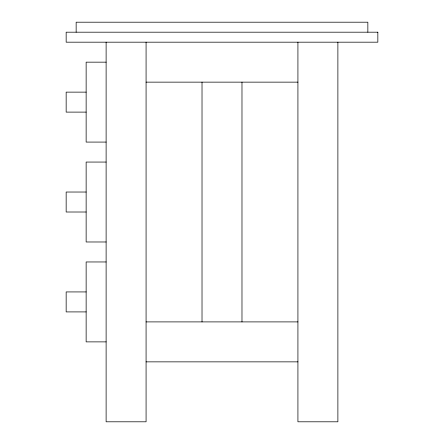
<?xml version="1.0" encoding="UTF-8"?>
<svg xmlns="http://www.w3.org/2000/svg" width="444" height="444" viewBox="0 0 444 444"><rect width="100%" height="100%" fill="white"/><g stroke="black" fill="none" stroke-linecap="round" stroke-linejoin="round"><path stroke-width="0.67" d="M106.116 62.16L86.136 62.16L86.136 142.08L106.116 142.08M146.076 82.14L297.924 82.14M86.136 92.13L66.156 92.13L66.156 112.11L86.136 112.11M106.116 162.06L86.136 162.06L86.136 241.98L106.116 241.98M86.136 192.03L66.156 192.03L66.156 212.01L86.136 212.01M106.116 261.96L86.136 261.96L86.136 341.88L106.116 341.88M86.136 291.93L66.156 291.93L66.156 311.91L86.136 311.91M146.076 321.9L297.924 321.9M146.076 361.86L297.924 361.86M367.854 32.19L367.854 22.2L76.146 22.2L76.146 32.19M337.884 42.18L337.884 421.8L297.924 421.8L297.924 42.18M241.98 82.14L241.98 321.9M202.02 82.14L202.02 321.9M146.076 42.18L146.076 421.8L106.116 421.8L106.116 42.18M377.844 32.19L66.156 32.19L66.156 42.18L377.844 42.18L377.844 32.19"/></g></svg>
